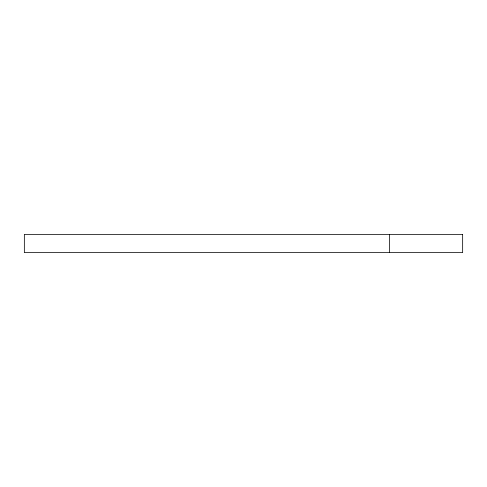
<?xml version="1.0" encoding="UTF-8"?>
<svg xmlns="http://www.w3.org/2000/svg" width="487" height="487" viewBox="0 0 487 487"><rect width="100%" height="100%" fill="white"/><g stroke="black" fill="none" stroke-linecap="round" stroke-linejoin="round"><path stroke-width="0.73" d="M389.6 234.369L389.6 252.631M462.65 234.369L24.35 234.369L24.35 252.631L462.65 252.631L462.65 234.369"/></g></svg>
